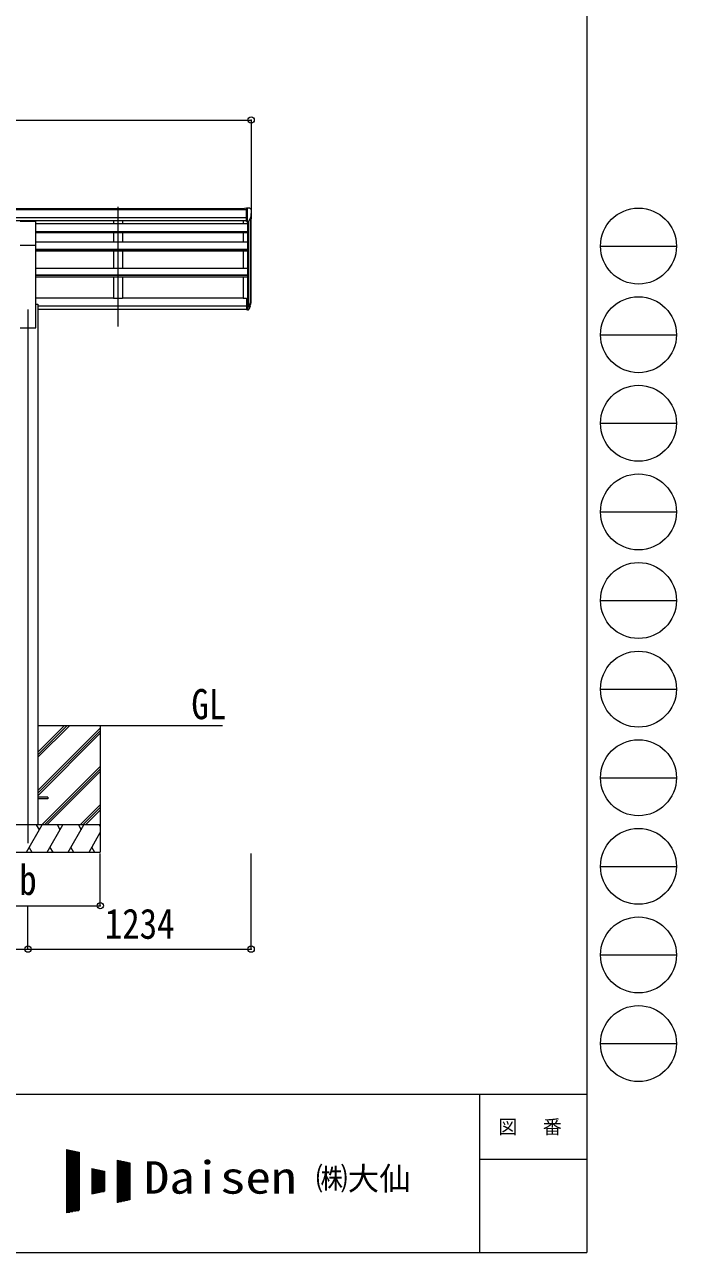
# Model space of a CAD drawing. Units: millimetres at full size; details may follow other scales. Extents: x -9783 to 33754, y -10064 to 6752.
# Drawn here: x 6287 to 9892, y -6828 to -38 of the extents above; entities that cross this region are included whole.
import ezdxf
from ezdxf.enums import TextEntityAlignment as Align

# ---------------------------------------------------------------- set-up
doc = ezdxf.new("R2010")
doc.units = ezdxf.units.MM
doc.header["$LTSCALE"] = 35
doc.header["$PDMODE"] = 32
doc.header["$PDSIZE"] = 35
for name, color, linetype, lineweight in [('0-0_0', 7, 'Continuous', 9), ('0-1_本体', 4, 'Continuous', 9), ('0-2_部品', 7, 'Continuous', 9), ('0-8_PARTS2', 2, 'Continuous', 9), ('0-A_寸法', 6, 'Continuous', 9), ('F-0_240', 7, 'Continuous', 9)]:
    doc.layers.add(name, color=color, linetype=linetype, lineweight=lineweight)
doc.styles.add('ＭＳ ゴシック', font='')
doc.styles.get('ＭＳ ゴシック').set_extended_font_data('MS Gothic')

msp = doc.modelspace()

# ---------------------------------------------------------------- linework, layer by layer
at = {"layer": '0-0_0'}
for p, q in [((6361.2, -3914.31), (7382.2, -3914.31)), ((6361.2, -4090.14), (6537.04, -3914.31)), ((6361.2, -4076), (6522.89, -3914.31)), ((6361.2, -4061.86), (6508.75, -3914.31)), ((6361.2, -4273.99), (6706.2, -3928.99)), ((6706.2, -3914.31), (6706.2, -4614.31)), ((6361.2, -4288.13), (6706.2, -3943.14)), ((6361.2, -4302.27), (6706.2, -3957.28)), ((6383.01, -4464.31), (6706.2, -4141.12)), ((6397.15, -4464.31), (6706.2, -4155.27)), ((6411.3, -4464.31), (6706.2, -4169.41)), ((6595.15, -4464.31), (6706.2, -4353.26)), ((6609.29, -4464.31), (6706.2, -4367.4)), ((6623.43, -4464.31), (6706.2, -4381.54)), ((6706.2, -4464.31), (5906.2, -4464.31)), ((6297.36, -4614.31), (6383.96, -4464.31)), ((6368.96, -4490.3), (6353.96, -4464.31)), ((6412.83, -4614.31), (6499.43, -4464.31)), ((6484.43, -4490.29), (6469.43, -4464.31)), ((6528.3, -4614.31), (6614.9, -4464.31)), ((6584.9, -4464.31), (6599.9, -4490.29)), ((6700.37, -4464.31), (6706.2, -4474.41)), ((6643.77, -4614.31), (6706.2, -4506.18)), ((5906.2, -4614.31), (6706.2, -4614.31)), ((6312.36, -4588.33), (6327.36, -4614.31)), ((6427.83, -4588.33), (6442.83, -4614.31)), ((6543.3, -4588.33), (6558.3, -4614.31)), ((6658.77, -4588.33), (6673.77, -4614.31))]:
    msp.add_line(p, q, dxfattribs=at)
at = {"layer": '0-1_本体'}
for p, q in [((1798.7, -1055.89), (7503.7, -1055.89)), ((1798.7, -1061.25), (7513.7, -1061.25)), ((1798.7, -1104.76), (7513.7, -1104.77)), ((1798.7, -1122.44), (7513.7, -1122.44)), ((7520.2, -1140.67), (6348.7, -1140.67)), ((6779.2, -1122.44), (6779.2, -1141.08)), ((6829.2, -1122.44), (6829.2, -1141.08)), ((7495.2, -1122.44), (7495.2, -1141.08)), ((7520.2, -1126.27), (7520.2, -1552.87)), ((7526.2, -1126.79), (7526.2, -1597.31)), ((7535.92, -1111.44), (7535.92, -1579.31)), ((7540.2, -1555.04), (7540.2, -1092.64)), ((6348.7, -1182.37), (7520.2, -1182.37)), ((6348.7, -1184.05), (7520.2, -1184.05)), ((6348.7, -1188.46), (7520.2, -1188.46)), ((6779.2, -1188.48), (6779.2, -1194.24)), ((6779.2, -1188.48), (6779.2, -1239.45)), ((6829.2, -1188.48), (6829.2, -1194.24)), ((6829.2, -1188.48), (6829.2, -1239.45)), ((7495.2, -1188.46), (7495.2, -1239.45)), ((6348.7, -1239.45), (7520.2, -1239.45)), ((6348.7, -1714.31), (6348.7, -1258.68)), ((6348.7, -1280.1), (7520.2, -1280.1)), ((6348.7, -1281.79), (7520.2, -1281.79)), ((6348.7, -1288.51), (7520.2, -1288.51)), ((6779.2, -1288.51), (6779.2, -1385.18)), ((6829.2, -1288.51), (6829.2, -1385.18)), ((7495.2, -1288.51), (7495.2, -1385.18)), ((6348.7, -1385.18), (7520.2, -1385.18)), ((7520.2, -1424.65), (6348.7, -1424.65)), ((7520.2, -1426.33), (6348.7, -1426.33)), ((7520.2, -1435.37), (6348.7, -1435.37)), ((6779.2, -1435.37), (6779.2, -1553.7)), ((7495.2, -1435.37), (7495.2, -1553.7)), ((6348.7, -1548.49), (6779.2, -1548.49)), ((6829.2, -1548.49), (7495.2, -1548.49)), ((7513.7, -1553.7), (7495.2, -1553.7)), ((6348.7, -1584.31), (6361.2, -1584.31)), ((6361.2, -1584.31), (6361.2, -4464.31)), ((6361.2, -1592.79), (7513.7, -1592.79)), ((6361.2, -1594.17), (7513.7, -1594.17)), ((6361.2, -1611.35), (7513.7, -1611.35)), ((6263.7, -1714.31), (6348.7, -1714.31))]:
    msp.add_line(p, q, dxfattribs=at)
msp.add_lwpolyline([(6829.2, -1435.37), (6829.2, -1553.7), (6779.2, -1553.7)], dxfattribs=at)
at = {"layer": '0-2_部品'}
for p, q in [((7513.7, -1054.29), (7503.7, -1054.37)), ((7503.7, -1055.89), (7503.7, -1054.37)), ((7513.7, -1126.27), (7513.7, -1054.29)), ((7532.2, -1054.29), (7513.7, -1054.29)), ((7520.2, -1127.27), (7520.2, -1054.29)), ((7532.2, -1054.29), (7534.54, -1054.43)), ((7535.3, -1054.85), (7539.36, -1060.66)), ((7542.2, -1063.66), (7542.2, -1064.29)), ((6263.7, -1124.52), (6348.7, -1124.52)), ((6348.7, -1258.68), (6348.7, -1124.52)), ((7513.7, -1126.27), (7520.2, -1126.27)), ((7520.2, -1127.27), (7525.41, -1126.95)), ((7527.83, -1125.46), (7537.1, -1109.39)), ((6263.7, -1258.68), (6348.7, -1258.68)), ((7513.7, -1552.87), (7513.7, -1613.94)), ((7513.7, -1552.87), (7520.2, -1552.87)), ((7520.2, -1552.87), (7520.2, -1614.75)), ((7513.7, -1591.18), (7520.2, -1591.18)), ((7513.7, -1596.58), (7520.2, -1596.58)), ((7513.7, -1613.94), (7520.2, -1613.94)), ((7520.2, -1597.58), (7525.34, -1597.58)), ((7520.2, -1599.58), (7525.05, -1599.58)), ((7520.2, -1614.75), (7525.05, -1614.75)), ((7526.64, -1596.83), (7536.39, -1578.42)), ((7537.81, -1578.91), (7527.65, -1598.08)), ((7535.23, -1595.77), (7527.65, -1613.25))]:
    msp.add_line(p, q, dxfattribs=at)
at = {"layer": '0-2_部品', "color": 4}
msp.add_line((6416, -4309.81), (6361.2, -4309.81), dxfattribs=at)
msp.add_lwpolyline([(6416, -4309.81), (6416, -4318.81), (6361.2, -4318.81)], dxfattribs=at)
at = {"layer": '0-2_部品'}
for centre, radius, start, end in [((7534.48, -1055.43), 1, 35, 86.5), ((7340.2, -1064.29), 202, 347.09739, 0), ((7539.2, -1063.66), 3, 0, 87), ((7525.23, -1123.96), 3, 273.5, 330), ((7452.26, -1552.46), 88.05, 342.78929, 2.77608), ((7451.54, -1556.74), 89.07, 345.58812, 5.50424), ((7525.05, -1596.58), 3, 270, 330), ((7525.05, -1611.75), 3, 270, 330), ((7525.34, -1596.08), 1.5, 270, 330), ((7406.99, -1559.69), 133.22, 344.28698, 356.72013)]:
    msp.add_arc(centre, radius, start, end, dxfattribs=at)
at = {"layer": '0-8_PARTS2'}
for p, q in [((6804.2, -1708.11), (6804.2, -1045.58)), ((6306.2, -1614.31), (6306.2, -4564.31))]:
    msp.add_line(p, q, dxfattribs=at)
at = {"layer": '0-A_寸法'}
for p, q in [((1772.2, -565.96), (7540.2, -565.96)), ((7540.2, -565.96), (7540.2, -1111.58)), ((6706.2, -4910.7), (6706.2, -4621.73)), ((7540.2, -5150.68), (7540.2, -4621.73)), ((5906.2, -4910.7), (6706.2, -4910.7)), ((6306.2, -5150.68), (6306.2, -4910.7)), ((3006.2, -5150.68), (6306.2, -5150.68)), ((6306.2, -5150.68), (7540.2, -5150.68))]:
    msp.add_line(p, q, dxfattribs=at)
for p in [(7540.2, -565.96), (6706.2, -4910.7), (6306.2, -5150.68), (7540.2, -5150.68)]:
    msp.add_point(p, dxfattribs=at)
at = {"layer": 'F-0_240', "color": 5}
for p, q in [((9396.97, 6751.9), (9396.97, -6828.1)), ((-9783.03, -5953.1), (9396.97, -5953.1)), ((8801.97, -5953.1), (8801.97, -6828.1)), ((8801.97, -6311.85), (9396.97, -6311.85)), ((-9783.03, -6828.1), (9396.97, -6828.1))]:
    msp.add_line(p, q, dxfattribs=at)
at = {"layer": 'F-0_240', "color": 4}
for p, q in [((9471.77, -1263.1), (9891.77, -1263.1)), ((9471.77, -1753.1), (9891.77, -1753.1)), ((9471.77, -2243.1), (9891.77, -2243.1)), ((9471.77, -2733.1), (9891.77, -2733.1)), ((9471.77, -3223.1), (9891.77, -3223.1)), ((9471.77, -3713.1), (9891.77, -3713.1)), ((9471.77, -4203.1), (9891.77, -4203.1)), ((9471.77, -4693.1), (9891.77, -4693.1)), ((9471.77, -5183.1), (9891.77, -5183.1)), ((9471.77, -5673.1), (9891.77, -5673.1))]:
    msp.add_line(p, q, dxfattribs=at)
at = {"layer": 'F-0_240'}
for p, q in [((6519.04, -6259.47), (6589.04, -6274.05)), ((6519.04, -6259.47), (6519.04, -6609.47)), ((6519.04, -6262.76), (6534.85, -6262.76)), ((6519.04, -6266.26), (6551.65, -6266.26)), ((6519.04, -6269.76), (6568.45, -6269.76)), ((6519.04, -6273.26), (6585.25, -6273.26)), ((6519.04, -6276.76), (6589.04, -6276.76)), ((6519.04, -6280.26), (6589.04, -6280.26)), ((6519.04, -6283.76), (6589.04, -6283.76)), ((6519.04, -6287.26), (6589.04, -6287.26)), ((6519.04, -6290.76), (6589.04, -6290.76)), ((6519.04, -6294.26), (6589.04, -6294.26)), ((6519.04, -6297.76), (6589.04, -6297.76)), ((6519.04, -6301.26), (6589.04, -6301.26)), ((6519.04, -6304.76), (6589.04, -6304.76)), ((6519.04, -6308.26), (6589.04, -6308.26)), ((6519.04, -6311.76), (6589.04, -6311.76)), ((6521.12, -6609.03), (6521.12, -6259.9)), ((6524.62, -6608.3), (6524.62, -6260.63)), ((6528.12, -6607.58), (6528.12, -6261.36)), ((6531.62, -6606.85), (6531.62, -6262.09)), ((6535.12, -6606.12), (6535.12, -6262.81)), ((6538.62, -6605.39), (6538.62, -6263.54)), ((6542.12, -6604.66), (6542.12, -6264.27)), ((6545.62, -6603.93), (6545.62, -6265)), ((6549.12, -6603.2), (6549.12, -6265.73)), ((6552.62, -6602.47), (6552.62, -6266.46)), ((6556.12, -6601.74), (6556.12, -6267.19)), ((6559.62, -6601.01), (6559.62, -6267.92)), ((6563.12, -6600.28), (6563.12, -6268.65)), ((6566.62, -6599.55), (6566.62, -6269.38)), ((6570.12, -6598.83), (6570.12, -6270.11)), ((6573.62, -6598.1), (6573.62, -6270.84)), ((6577.12, -6597.37), (6577.12, -6271.56)), ((6580.62, -6596.64), (6580.62, -6272.29)), ((6584.12, -6595.91), (6584.12, -6273.02)), ((6587.62, -6595.18), (6587.62, -6273.75)), ((6589.04, -6274.05), (6589.04, -6594.88)), ((6519.04, -6315.26), (6589.04, -6315.26)), ((6519.04, -6318.76), (6589.04, -6318.76)), ((6519.04, -6322.26), (6589.04, -6322.26)), ((6519.04, -6325.76), (6589.04, -6325.76)), ((6519.04, -6329.26), (6589.04, -6329.26)), ((6519.04, -6332.76), (6589.04, -6332.76)), ((6519.04, -6336.26), (6589.04, -6336.26)), ((6519.04, -6339.76), (6589.04, -6339.76)), ((6519.04, -6343.26), (6589.04, -6343.26)), ((6519.04, -6346.76), (6589.04, -6346.76)), ((6519.04, -6350.26), (6589.04, -6350.26)), ((6519.04, -6353.76), (6589.04, -6353.76)), ((6519.04, -6357.26), (6589.04, -6357.26)), ((6519.04, -6360.76), (6589.04, -6360.76)), ((6519.04, -6364.26), (6589.04, -6364.26)), ((6519.04, -6367.76), (6589.04, -6367.76)), ((6519.04, -6371.26), (6589.04, -6371.26)), ((6519.04, -6374.76), (6589.04, -6374.76)), ((6519.04, -6378.26), (6589.04, -6378.26)), ((6519.04, -6381.76), (6589.04, -6381.76)), ((6659.04, -6364.47), (6729.04, -6379.05)), ((6659.04, -6364.47), (6659.04, -6504.47)), ((6659.04, -6367.76), (6674.85, -6367.76)), ((6659.04, -6371.26), (6691.65, -6371.26)), ((6659.04, -6374.76), (6708.45, -6374.76)), ((6659.04, -6378.26), (6725.25, -6378.26)), ((6659.04, -6381.76), (6729.04, -6381.76)), ((6661.12, -6504.03), (6661.12, -6364.9)), ((6664.62, -6503.3), (6664.62, -6365.63)), ((6668.12, -6502.58), (6668.12, -6366.36)), ((6671.62, -6501.85), (6671.62, -6367.09)), ((6675.12, -6501.12), (6675.12, -6367.81)), ((6678.62, -6500.39), (6678.62, -6368.54)), ((6682.12, -6499.66), (6682.12, -6369.27)), ((6685.62, -6498.93), (6685.62, -6370)), ((6689.12, -6498.2), (6689.12, -6370.73)), ((6692.62, -6497.47), (6692.62, -6371.46)), ((6696.12, -6496.74), (6696.12, -6372.19)), ((6699.62, -6496.01), (6699.62, -6372.92)), ((6703.12, -6495.28), (6703.12, -6373.65)), ((6706.62, -6494.55), (6706.62, -6374.38)), ((6710.12, -6493.83), (6710.12, -6375.11)), ((6713.62, -6493.1), (6713.62, -6375.84)), ((6717.12, -6492.37), (6717.12, -6376.56)), ((6720.62, -6491.64), (6720.62, -6377.29)), ((6724.12, -6490.91), (6724.12, -6378.02)), ((6727.62, -6490.18), (6727.62, -6378.75)), ((6729.04, -6379.05), (6729.04, -6489.88)), ((6799.04, -6317.8), (6869.04, -6332.38)), ((6799.04, -6317.8), (6799.04, -6551.13)), ((6799.04, -6318.76), (6803.65, -6318.76)), ((6799.04, -6322.26), (6820.45, -6322.26)), ((6799.04, -6325.76), (6837.25, -6325.76)), ((6799.04, -6329.26), (6854.05, -6329.26)), ((6799.04, -6332.76), (6869.04, -6332.76)), ((6799.04, -6336.26), (6869.04, -6336.26)), ((6799.04, -6339.76), (6869.04, -6339.76)), ((6799.04, -6343.26), (6869.04, -6343.26)), ((6799.04, -6346.76), (6869.04, -6346.76)), ((6799.04, -6350.26), (6869.04, -6350.26)), ((6799.04, -6353.76), (6869.04, -6353.76)), ((6799.04, -6357.26), (6869.04, -6357.26)), ((6799.04, -6360.76), (6869.04, -6360.76)), ((6799.04, -6364.26), (6869.04, -6364.26)), ((6799.04, -6367.76), (6869.04, -6367.76)), ((6799.04, -6371.26), (6869.04, -6371.26)), ((6799.04, -6374.76), (6869.04, -6374.76)), ((6799.04, -6378.26), (6869.04, -6378.26)), ((6799.04, -6381.76), (6869.04, -6381.76)), ((6801.12, -6550.7), (6801.12, -6318.23)), ((6804.62, -6549.97), (6804.62, -6318.96)), ((6808.12, -6549.24), (6808.12, -6319.69)), ((6811.62, -6548.51), (6811.62, -6320.42)), ((6815.12, -6547.78), (6815.12, -6321.15)), ((6818.62, -6547.05), (6818.62, -6321.88)), ((6822.12, -6546.33), (6822.12, -6322.61)), ((6825.62, -6545.6), (6825.62, -6323.34)), ((6829.12, -6544.87), (6829.12, -6324.06)), ((6832.62, -6544.14), (6832.62, -6324.79)), ((6836.12, -6543.41), (6836.12, -6325.52)), ((6839.62, -6542.68), (6839.62, -6326.25)), ((6843.12, -6541.95), (6843.12, -6326.98)), ((6846.62, -6541.22), (6846.62, -6327.71)), ((6850.12, -6540.49), (6850.12, -6328.44)), ((6853.62, -6539.76), (6853.62, -6329.17)), ((6857.12, -6539.03), (6857.12, -6329.9)), ((6860.62, -6538.3), (6860.62, -6330.63)), ((6864.12, -6537.58), (6864.12, -6331.36)), ((6867.62, -6536.85), (6867.62, -6332.09)), ((6869.04, -6332.38), (6869.04, -6536.55)), ((6519.04, -6385.26), (6589.04, -6385.26)), ((6519.04, -6388.76), (6589.04, -6388.76)), ((6519.04, -6392.26), (6589.04, -6392.26)), ((6519.04, -6395.76), (6589.04, -6395.76)), ((6519.04, -6399.26), (6589.04, -6399.26)), ((6519.04, -6402.76), (6589.04, -6402.76)), ((6519.04, -6406.26), (6589.04, -6406.26)), ((6519.04, -6409.76), (6589.04, -6409.76)), ((6519.04, -6413.26), (6589.04, -6413.26)), ((6519.04, -6416.76), (6589.04, -6416.76)), ((6519.04, -6420.26), (6589.04, -6420.26)), ((6519.04, -6423.76), (6589.04, -6423.76)), ((6519.04, -6427.26), (6589.04, -6427.26)), ((6519.04, -6430.76), (6589.04, -6430.76)), ((6519.04, -6434.26), (6589.04, -6434.26)), ((6519.04, -6437.76), (6589.04, -6437.76)), ((6519.04, -6441.26), (6589.04, -6441.26)), ((6519.04, -6444.76), (6589.04, -6444.76)), ((6519.04, -6448.26), (6589.04, -6448.26)), ((6659.04, -6385.26), (6729.04, -6385.26)), ((6659.04, -6388.76), (6729.04, -6388.76)), ((6659.04, -6392.26), (6729.04, -6392.26)), ((6659.04, -6395.76), (6729.04, -6395.76)), ((6659.04, -6399.26), (6729.04, -6399.26)), ((6659.04, -6402.76), (6729.04, -6402.76)), ((6659.04, -6406.26), (6729.04, -6406.26)), ((6659.04, -6409.76), (6729.04, -6409.76)), ((6659.04, -6413.26), (6729.04, -6413.26)), ((6659.04, -6416.76), (6729.04, -6416.76)), ((6659.04, -6420.26), (6729.04, -6420.26)), ((6659.04, -6423.76), (6729.04, -6423.76)), ((6659.04, -6427.26), (6729.04, -6427.26)), ((6659.04, -6430.76), (6729.04, -6430.76)), ((6659.04, -6434.26), (6729.04, -6434.26)), ((6659.04, -6437.76), (6729.04, -6437.76)), ((6659.04, -6441.26), (6729.04, -6441.26)), ((6659.04, -6444.76), (6729.04, -6444.76)), ((6659.04, -6448.26), (6729.04, -6448.26)), ((6799.04, -6385.26), (6869.04, -6385.26)), ((6799.04, -6388.76), (6869.04, -6388.76)), ((6799.04, -6392.26), (6869.04, -6392.26)), ((6799.04, -6395.76), (6869.04, -6395.76)), ((6799.04, -6399.26), (6869.04, -6399.26)), ((6799.04, -6402.76), (6869.04, -6402.76)), ((6799.04, -6406.26), (6869.04, -6406.26)), ((6799.04, -6409.76), (6869.04, -6409.76)), ((6799.04, -6413.26), (6869.04, -6413.26)), ((6799.04, -6416.76), (6869.04, -6416.76)), ((6799.04, -6420.26), (6869.04, -6420.26)), ((6799.04, -6423.76), (6869.04, -6423.76)), ((6799.04, -6427.26), (6869.04, -6427.26)), ((6799.04, -6430.76), (6869.04, -6430.76)), ((6799.04, -6434.26), (6869.04, -6434.26)), ((6799.04, -6437.76), (6869.04, -6437.76)), ((6799.04, -6441.26), (6869.04, -6441.26)), ((6799.04, -6444.76), (6869.04, -6444.76)), ((6799.04, -6448.26), (6869.04, -6448.26)), ((6519.04, -6451.76), (6589.04, -6451.76)), ((6519.04, -6455.26), (6589.04, -6455.26)), ((6519.04, -6458.76), (6589.04, -6458.76)), ((6519.04, -6462.26), (6589.04, -6462.26)), ((6519.04, -6465.76), (6589.04, -6465.76)), ((6519.04, -6469.26), (6589.04, -6469.26)), ((6519.04, -6472.76), (6589.04, -6472.76)), ((6519.04, -6476.26), (6589.04, -6476.26)), ((6519.04, -6479.76), (6589.04, -6479.76)), ((6519.04, -6483.26), (6589.04, -6483.26)), ((6519.04, -6486.76), (6589.04, -6486.76)), ((6519.04, -6490.26), (6589.04, -6490.26)), ((6519.04, -6493.76), (6589.04, -6493.76)), ((6519.04, -6497.26), (6589.04, -6497.26)), ((6519.04, -6500.76), (6589.04, -6500.76)), ((6519.04, -6504.26), (6589.04, -6504.26)), ((6519.04, -6507.76), (6589.04, -6507.76)), ((6519.04, -6511.26), (6589.04, -6511.26)), ((6519.04, -6514.76), (6589.04, -6514.76)), ((6519.04, -6518.26), (6589.04, -6518.26)), ((6659.04, -6451.76), (6729.04, -6451.76)), ((6659.04, -6455.26), (6729.04, -6455.26)), ((6659.04, -6458.76), (6729.04, -6458.76)), ((6659.04, -6462.26), (6729.04, -6462.26)), ((6659.04, -6465.76), (6729.04, -6465.76)), ((6659.04, -6469.26), (6729.04, -6469.26)), ((6659.04, -6472.76), (6729.04, -6472.76)), ((6659.04, -6476.26), (6729.04, -6476.26)), ((6659.04, -6479.76), (6729.04, -6479.76)), ((6659.04, -6483.26), (6729.04, -6483.26)), ((6659.04, -6486.76), (6729.04, -6486.76)), ((6659.04, -6504.47), (6729.04, -6489.88)), ((6659.04, -6490.26), (6727.23, -6490.26)), ((6659.04, -6493.76), (6710.43, -6493.76)), ((6659.04, -6497.26), (6693.63, -6497.26)), ((6659.04, -6500.76), (6676.83, -6500.76)), ((6659.04, -6504.26), (6660.03, -6504.26)), ((6799.04, -6451.76), (6869.04, -6451.76)), ((6799.04, -6455.26), (6869.04, -6455.26)), ((6799.04, -6458.76), (6869.04, -6458.76)), ((6799.04, -6462.26), (6869.04, -6462.26)), ((6799.04, -6465.76), (6869.04, -6465.76)), ((6799.04, -6469.26), (6869.04, -6469.26)), ((6799.04, -6472.76), (6869.04, -6472.76)), ((6799.04, -6476.26), (6869.04, -6476.26)), ((6799.04, -6479.76), (6869.04, -6479.76)), ((6799.04, -6483.26), (6869.04, -6483.26)), ((6799.04, -6486.76), (6869.04, -6486.76)), ((6799.04, -6490.26), (6869.04, -6490.26)), ((6799.04, -6493.76), (6869.04, -6493.76)), ((6799.04, -6497.26), (6869.04, -6497.26)), ((6799.04, -6500.76), (6869.04, -6500.76)), ((6799.04, -6504.26), (6869.04, -6504.26)), ((6799.04, -6507.76), (6869.04, -6507.76)), ((6799.04, -6511.26), (6869.04, -6511.26)), ((6799.04, -6514.76), (6869.04, -6514.76)), ((6799.04, -6518.26), (6869.04, -6518.26)), ((6519.04, -6521.76), (6589.04, -6521.76)), ((6519.04, -6525.26), (6589.04, -6525.26)), ((6519.04, -6528.76), (6589.04, -6528.76)), ((6519.04, -6532.26), (6589.04, -6532.26)), ((6519.04, -6535.76), (6589.04, -6535.76)), ((6519.04, -6539.26), (6589.04, -6539.26)), ((6519.04, -6542.76), (6589.04, -6542.76)), ((6519.04, -6546.26), (6589.04, -6546.26)), ((6519.04, -6549.76), (6589.04, -6549.76)), ((6519.04, -6553.26), (6589.04, -6553.26)), ((6519.04, -6556.76), (6589.04, -6556.76)), ((6519.04, -6560.26), (6589.04, -6560.26)), ((6519.04, -6563.76), (6589.04, -6563.76)), ((6519.04, -6567.26), (6589.04, -6567.26)), ((6519.04, -6570.76), (6589.04, -6570.76)), ((6519.04, -6574.26), (6589.04, -6574.26)), ((6519.04, -6577.76), (6589.04, -6577.76)), ((6519.04, -6581.26), (6589.04, -6581.26)), ((6519.04, -6584.76), (6589.04, -6584.76)), ((6799.04, -6521.76), (6869.04, -6521.76)), ((6799.04, -6525.26), (6869.04, -6525.26)), ((6799.04, -6528.76), (6869.04, -6528.76)), ((6799.04, -6532.26), (6869.04, -6532.26)), ((6799.04, -6535.76), (6869.04, -6535.76)), ((6869.04, -6536.55), (6799.04, -6551.13)), ((6799.04, -6539.26), (6856.03, -6539.26)), ((6799.04, -6542.76), (6839.23, -6542.76)), ((6799.04, -6546.26), (6822.43, -6546.26)), ((6799.04, -6549.76), (6805.63, -6549.76)), ((6519.04, -6588.26), (6589.04, -6588.26)), ((6519.04, -6591.76), (6589.04, -6591.76)), ((6589.04, -6594.88), (6519.04, -6609.47)), ((6519.04, -6595.26), (6587.23, -6595.26)), ((6519.04, -6598.76), (6570.43, -6598.76)), ((6519.04, -6602.26), (6553.63, -6602.26)), ((6519.04, -6605.76), (6536.83, -6605.76)), ((6519.04, -6609.26), (6520.03, -6609.26))]:
    msp.add_line(p, q, dxfattribs=at)
at = {"layer": 'F-0_240', "color": 4}
for centre in [(9681.77, -1263.1), (9681.77, -1753.1), (9681.77, -2243.1), (9681.77, -2733.1), (9681.77, -3223.1), (9681.77, -3713.1), (9681.77, -4203.1), (9681.77, -4693.1), (9681.77, -5183.1), (9681.77, -5673.1)]:
    msp.add_circle(centre, 210, dxfattribs=at)

# ---------------------------------------------------------------- texts
at = {"layer": '0-0_0', "style": 'ＭＳ ゴシック', "width": 0.85}
msp.add_text('GL', height=166.8, dxfattribs=at).set_placement((7209.42, -3929.25), align=Align.BOTTOM_LEFT)
at = {"layer": '0-A_寸法', "color": 7, "style": 'ＭＳ ゴシック', "width": 0.85}
for s, p in [('b', (6258.08, -4901.2)), ('1234', (6730.7, -5143.68))]:
    msp.add_text(s, height=166.8, dxfattribs=at).set_placement(p, align=Align.BOTTOM_LEFT)
at = {"layer": 'F-0_240', "style": 'ＭＳ ゴシック', "width": 1.15}
msp.add_text('Daisen', height=179.6, dxfattribs=at).set_placement((6947.05, -6556.97), align=Align.BOTTOM_LEFT)
at = {"layer": 'F-0_240', "style": 'ＭＳ ゴシック'}
msp.add_text('㈱大仙\u3000', height=128.3, dxfattribs=at).set_placement((7898.35, -6521.97), align=Align.BOTTOM_LEFT)
at = {"layer": 'F-0_240', "insert": (8906.97, -6180.6), "char_height": 76.98, "attachment_point": 7, "style": 'ＭＳ ゴシック'}
msp.add_mtext('\\T1.17;図\u3000番', dxfattribs=at)

doc.saveas('drawing.dxf')
